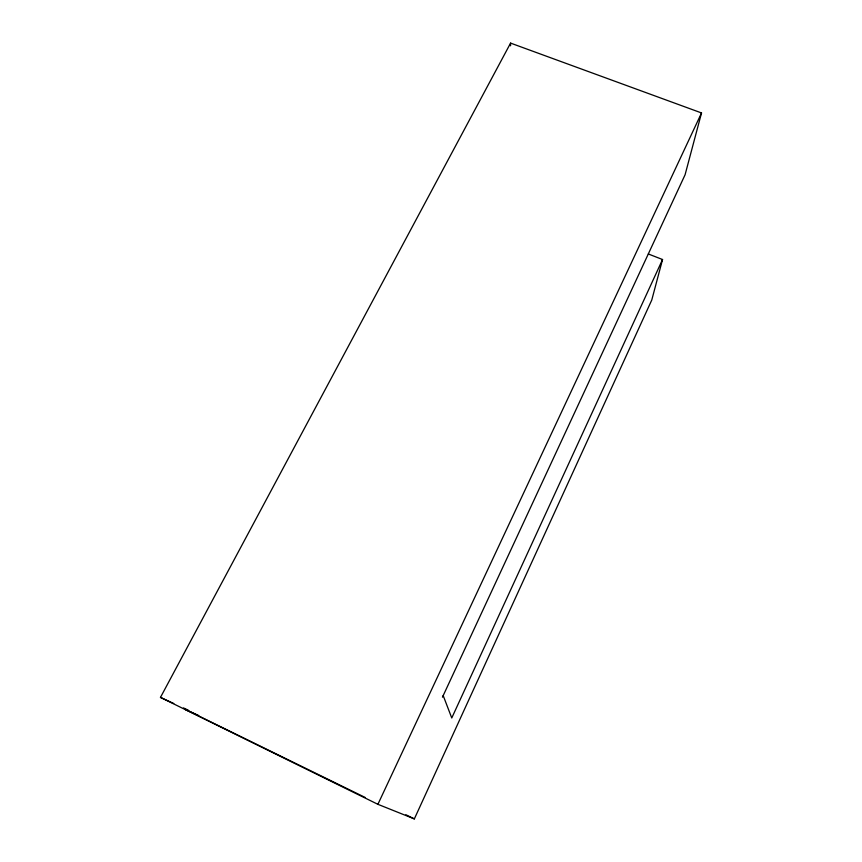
<?xml version="1.0" encoding="UTF-8"?>
<svg xmlns="http://www.w3.org/2000/svg" width="862" height="862" viewBox="0 0 862 862"><rect width="100%" height="100%" fill="white"/><g stroke="black" fill="none" stroke-linecap="round" stroke-linejoin="round"><path stroke-width="1.29" d="M510.563 45.794L510.584 43.1L701.528 112.944L685.085 174.76L442.454 697.196M648.332 253.978L662.544 259.516L651.78 299.998L414.342 818.9L377.901 804.311L160.472 697.401L510.584 43.1M662.544 259.516L451.763 717.981L443.176 695.559M377.901 804.311L701.528 112.944M365.057 797.404L185.255 709.394L198.669 715.514M160.472 697.401L173.768 703.5M183.444 707.928L188.282 710.148M405.873 814.741L414.342 818.9"/></g></svg>
